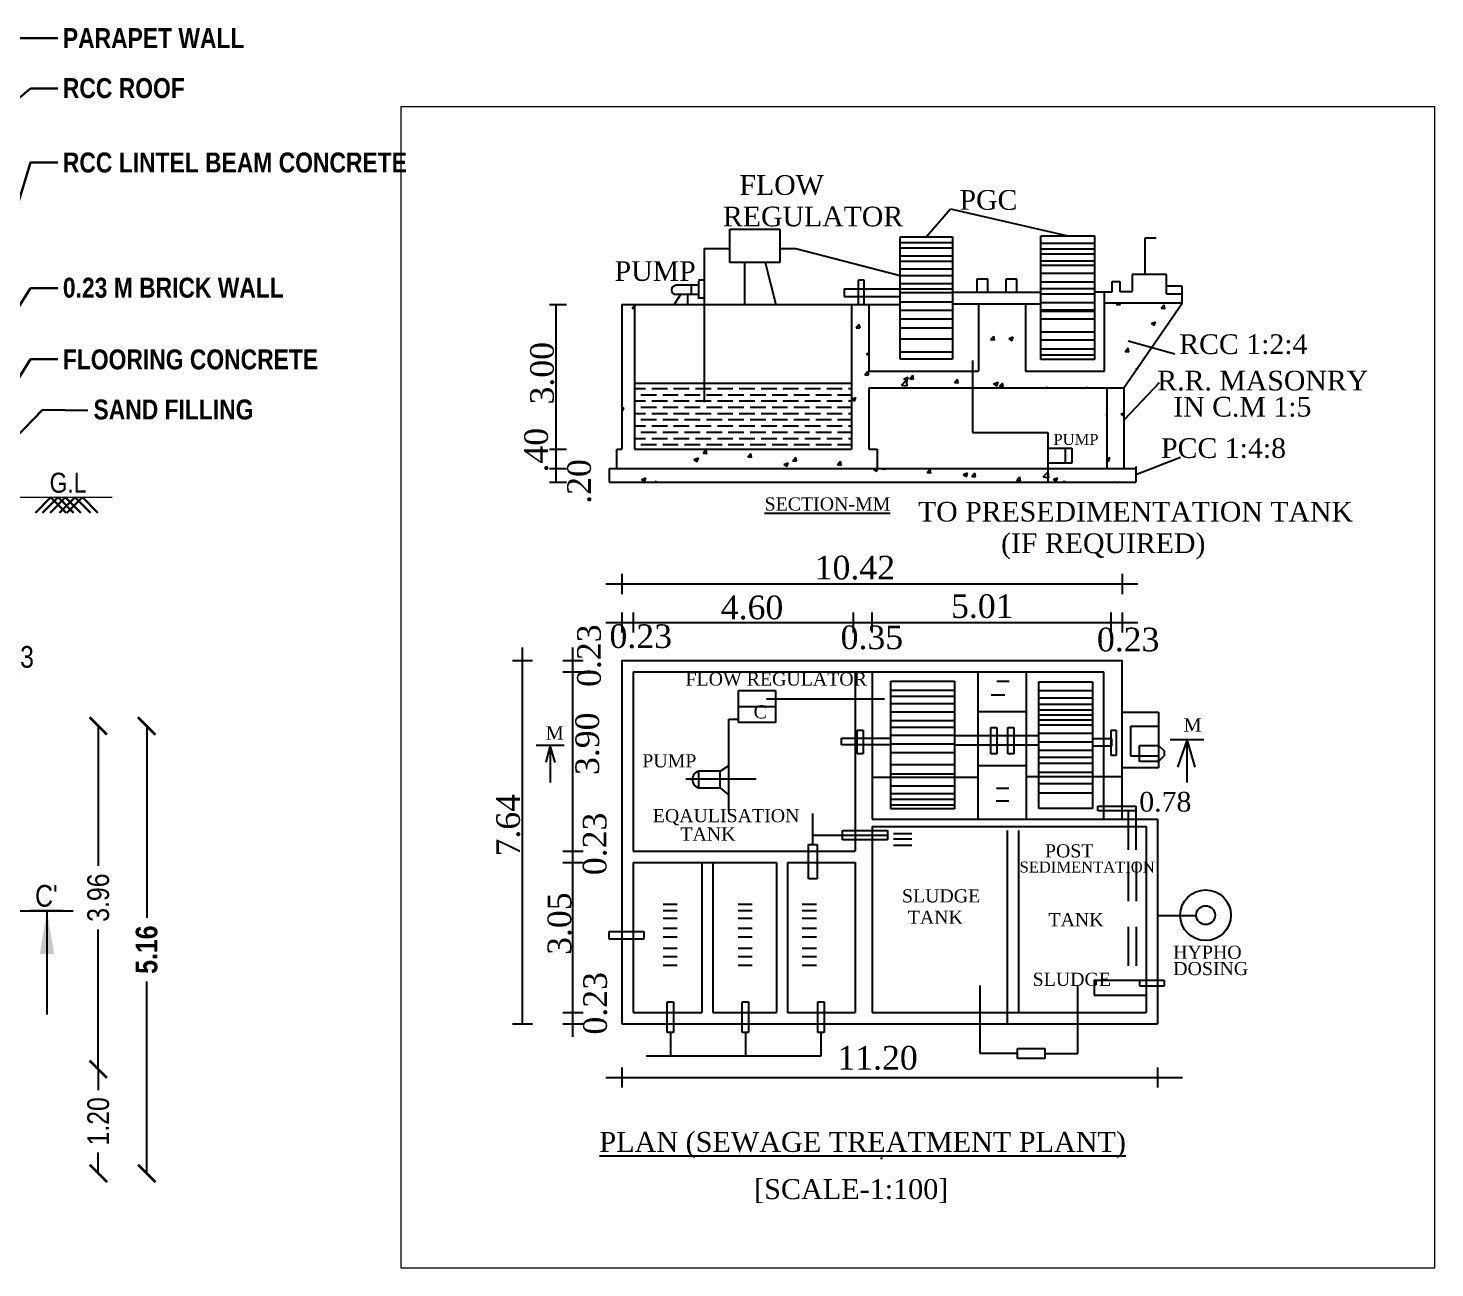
# Model space of a CAD drawing. Header units: metres. Extents: x -488 to 4759, y 38 to 2071.
# Drawn here: x 1212.29 to 1228.5, y 116.74 to 131.03 of the extents above; entities that cross this region are included whole.
import ezdxf
from ezdxf.lldxf.tags import DXFTag

# ---------------------------------------------------------------- set-up
doc = ezdxf.new("R2010")
doc.units = ezdxf.units.M
doc.header["$MEASUREMENT"] = 0
doc.layers.add('0 @ 1', color=7, linetype='Continuous')
doc.styles.add('1', font='times.ttf', dxfattribs={"height": 6})
doc.styles.add('2', font='swissc.ttf', dxfattribs={"height": 0.23})
doc.styles.add('CODE', font='swissc.ttf', dxfattribs={"height": 0.25})
doc.styles.add('sunahari', font='swisscb.ttf', dxfattribs={"height": 0.4})
tags = doc.linetypes.add('00$1$HIDDEN', pattern=[0.375, 0.25, -0.125]).pattern_tags.tags
tags[6:7] = [DXFTag(74, 4), DXFTag(75, 0), DXFTag(340, '0'), DXFTag(46, 1.0), DXFTag(50, 0.0), DXFTag(44, 0.0), DXFTag(45, 0.0)]
tags[4:5] = [DXFTag(74, 4), DXFTag(75, 0), DXFTag(340, '0'), DXFTag(46, 1.0), DXFTag(50, 0.0), DXFTag(44, 0.0), DXFTag(45, 0.0)]
doc.linetypes.add('ZIGZAG', pattern='A,0.0001,-0.2,[131,ltypeshp.shx,S=0.2,R=0,X=-0.2,Y=0],-0.4,[131,ltypeshp.shx,S=0.2,R=180,X=0.2,Y=0],-0.2', length=0.8001)
doc.dimstyles.new('OUTER', dxfattribs={"dimscale": 0, "dimtxt": 0.3, "dimasz": 0.18, "dimexe": 0.18, "dimexo": 0.0625, "dimgap": 0.09, "dimtad": 0, "dimzin": 0, "dimdsep": 46, "dimtxsty": 'CODE', "dimcen": 0.09, "dimse1": 1, "dimse2": 1, "dimclrd": 8, "dimclrt": 1, "dimadec": 0, "dimazin": 0, "dimtfac": 1, "dimtofl": 0, "dimtmove": 0, "dimatfit": 3, "dimfxl": 0, "dimtolj": 1, "dimtzin": 0, "dimarcsym": 0})

# ---------------------------------------------------------------- blocks, each defined once
blk = doc.blocks.new('_ArchTick')
at = {"const_width": 0.15}
blk.add_lwpolyline([(-0.5, -0.5), (0.5, 0.5)], dxfattribs=at)
blk = doc.blocks.new('*D153')
at = {"color": 0, "lineweight": -2}
blk.add_line((1211.855, 123.46), (1212.085, 123.46), dxfattribs=at)
at = {"layer": 'Defpoints', "color": 0, "lineweight": -2}
for p in [(1212.085, 123.46), (1211.855, 122.385), (1212.085, 122.376)]:
    blk.add_point(p, dxfattribs=at)
at = {"color": 0, "lineweight": -2, "xscale": 0.2, "yscale": 0.2, "zscale": 0.2, "rotation": 180}
blk.add_blockref('_ArchTick', (1211.855, 123.46), dxfattribs=at)
at = {"color": 0, "lineweight": -2, "xscale": 0.2, "yscale": 0.2, "zscale": 0.2}
blk.add_blockref('_ArchTick', (1212.085, 123.46), dxfattribs=at)
at = {"color": 0, "lineweight": -2, "insert": (1212.073, 123.782), "char_height": 0.25, "attachment_point": 5, "style": 'CODE'}
blk.add_mtext('\\A1;0.23', dxfattribs=at)
blk = doc.blocks.new('*D161')
at = {"color": 0, "lineweight": -2}
for p, q in [((1213.094, 122.987), (1213.094, 121.374)), ((1213.094, 119.027), (1213.094, 120.64))]:
    blk.add_line(p, q, dxfattribs=at)
at = {"layer": 'Defpoints', "color": 0, "lineweight": -2}
for p in [(1211.326, 122.987), (1211.326, 119.027), (1213.094, 119.027)]:
    blk.add_point(p, dxfattribs=at)
at = {"color": 0, "lineweight": -2, "xscale": 0.2, "yscale": 0.2, "zscale": 0.2}
for p, rotation in [((1213.094, 122.987), 90), ((1213.094, 119.027), 270)]:
    blk.add_blockref('_ArchTick', p, dxfattribs=dict(at, rotation=rotation))
at = {"color": 0, "lineweight": -2, "insert": (1213.094, 121.007), "char_height": 0.25, "attachment_point": 5, "rotation": 90, "style": 'CODE'}
blk.add_mtext('\\A1;3.96', dxfattribs=at)
blk = doc.blocks.new('*D162')
at = {"color": 0, "lineweight": -2}
for p, q in [((1213.094, 119.027), (1213.094, 118.787)), ((1213.094, 117.827), (1213.094, 118.067))]:
    blk.add_line(p, q, dxfattribs=at)
at = {"layer": 'Defpoints', "color": 0, "lineweight": -2}
for p in [(1211.326, 119.027), (1210.365, 117.827), (1213.094, 117.827)]:
    blk.add_point(p, dxfattribs=at)
at = {"color": 0, "lineweight": -2, "xscale": 0.2, "yscale": 0.2, "zscale": 0.2}
for p, rotation in [((1213.094, 119.027), 90), ((1213.094, 117.827), 270)]:
    blk.add_blockref('_ArchTick', p, dxfattribs=dict(at, rotation=rotation))
at = {"color": 0, "lineweight": -2, "insert": (1213.094, 118.427), "char_height": 0.25, "attachment_point": 5, "rotation": 90, "style": 'CODE'}
blk.add_mtext('\\A1;1.20', dxfattribs=at)
blk = doc.blocks.new('*D163')
at = {"color": 0, "lineweight": -2}
for p, q in [((1213.652, 122.987), (1213.652, 120.775)), ((1213.652, 117.827), (1213.652, 120.04))]:
    blk.add_line(p, q, dxfattribs=at)
at = {"layer": 'Defpoints', "color": 0, "lineweight": -2}
for p in [(1210.723, 122.987), (1210.723, 117.827), (1213.652, 117.827)]:
    blk.add_point(p, dxfattribs=at)
at = {"color": 0, "lineweight": -2, "xscale": 0.2, "yscale": 0.2, "zscale": 0.2}
for p, rotation in [((1213.652, 122.987), 90), ((1213.652, 117.827), 270)]:
    blk.add_blockref('_ArchTick', p, dxfattribs=dict(at, rotation=rotation))
at = {"color": 0, "lineweight": -2, "insert": (1213.652, 120.407), "char_height": 0.25, "attachment_point": 5, "rotation": 90, "style": 'CODE'}
blk.add_mtext('\\A1;{\\fSwis721 Cn BT|b1|i0|c0|p34;5.16}', dxfattribs=at)

msp = doc.modelspace()

# ---------------------------------------------------------------- linework, layer by layer
at = {"lineweight": 30}
for p, q in [((1212.0851, 130.91911), (1212.62682, 130.91911)), ((1211.61299, 129.76001), (1212.31394, 130.33675)), ((1212.31394, 130.33675), (1212.62682, 130.33675)), ((1211.99319, 127.53021), (1212.31394, 128.03613)), ((1212.31394, 128.03613), (1212.62682, 128.03613)), ((1211.56817, 126.0227), (1212.31394, 127.21876)), ((1212.31394, 127.21876), (1212.62682, 127.21876)), ((1211.61624, 125.77385), (1212.45147, 126.6337)), ((1212.45147, 126.6337), (1212.97304, 126.623)), ((1212.31589, 120.85607), (1212.68903, 120.85607))]:
    msp.add_line(p, q, dxfattribs=at)
for p, q in [((1222.63793, 128.62632), (1222.91565, 128.9497)), ((1222.91565, 128.9497), (1224.26816, 128.63769)), ((1220.37491, 128.71546), (1220.9496, 128.71546)), ((1220.37491, 128.33279), (1220.37491, 128.71546)), ((1220.9496, 128.71546), (1220.9496, 128.33279)), ((1222.33733, 128.62632), (1222.93852, 128.62632)), ((1222.33733, 127.21671), (1222.33733, 128.62632)), ((1222.93852, 128.62632), (1222.93852, 127.21671)), ((1223.95633, 128.63769), (1224.57998, 128.63769)), ((1223.95633, 127.21232), (1223.95633, 128.63769)), ((1224.57998, 127.21232), (1224.57998, 128.63769)), ((1220.08138, 126.71972), (1220.08138, 128.49488)), ((1220.08138, 128.49488), (1220.37491, 128.49488)), ((1220.9496, 128.49488), (1221.13396, 128.49488)), ((1221.13396, 128.49488), (1222.33733, 128.18211)), ((1222.33733, 128.5611), (1222.93852, 128.5611)), ((1222.33733, 128.50068), (1222.93852, 128.50068)), ((1223.95633, 128.55568), (1224.57998, 128.55568)), ((1223.95633, 128.49122), (1224.57998, 128.49122)), ((1223.95633, 128.43172), (1224.57998, 128.43172)), ((1220.9496, 128.33279), (1220.37491, 128.33279)), ((1220.54348, 128.33279), (1220.54348, 127.84869)), ((1220.78103, 128.33279), (1220.90363, 127.84869)), ((1222.33733, 128.40731), (1222.93852, 128.40731)), ((1222.33733, 128.34689), (1222.93852, 128.34689)), ((1223.95633, 128.35239), (1224.57998, 128.35239)), ((1223.95633, 128.3028), (1224.57998, 128.3028)), ((1220.08138, 128.12657), (1220.01217, 128.12657)), ((1220.01217, 128.11463), (1220.01217, 127.91139)), ((1221.85564, 127.84869), (1221.85564, 128.12967)), ((1221.92184, 128.12967), (1221.85564, 128.12967)), ((1221.92184, 127.84869), (1221.92184, 128.12967)), ((1222.33733, 128.25901), (1222.93852, 128.25901)), ((1222.33733, 128.18211), (1222.93852, 128.18211)), ((1223.34822, 128.13935), (1223.22239, 128.13935)), ((1223.22239, 128.13935), (1223.22239, 127.98733)), ((1223.34822, 127.98733), (1223.34822, 128.13935)), ((1223.68167, 128.13935), (1223.55584, 128.13935)), ((1223.55584, 128.13935), (1223.55584, 127.98733)), ((1223.68167, 127.98733), (1223.68167, 128.13935)), ((1223.95633, 128.2086), (1224.57998, 128.2086)), ((1223.95633, 128.10943), (1224.57998, 128.10943)), ((1224.77999, 127.99425), (1224.77999, 128.11331)), ((1224.77999, 128.11331), (1224.8674, 128.11331)), ((1224.8674, 128.11331), (1224.8674, 127.99822)), ((1225.40596, 128.1929), (1225.01231, 128.1929)), ((1225.01231, 128.1929), (1225.01231, 127.99822)), ((1225.40596, 127.97111), (1225.40596, 128.1929)), ((1219.80345, 127.96126), (1219.73185, 127.84869)), ((1220.01217, 128.06874), (1219.75591, 128.06874)), ((1220.01217, 127.96126), (1219.75591, 127.96126)), ((1219.88404, 127.96126), (1219.88404, 127.84869)), ((1219.92887, 128.06874), (1219.92887, 127.96126)), ((1221.69186, 128.02684), (1222.33733, 128.02684)), ((1221.69186, 128.02684), (1221.69186, 127.93962)), ((1221.69186, 127.93962), (1222.33733, 127.93962)), ((1222.33733, 128.0891), (1222.93852, 128.0891)), ((1222.33733, 128.02832), (1222.93852, 128.02832)), ((1222.33733, 127.98534), (1222.93852, 127.98534)), ((1223.95633, 127.98733), (1222.93852, 127.98733)), ((1223.95633, 128.0301), (1224.57998, 128.0301)), ((1223.95633, 127.9706), (1224.57998, 127.9706)), ((1224.57998, 127.99425), (1224.77999, 127.99425)), ((1224.69163, 127.0798), (1224.69163, 127.99425)), ((1224.8674, 127.99822), (1225.01231, 127.99822)), ((1225.58816, 128.05768), (1225.40596, 128.05768)), ((1225.40596, 127.97111), (1225.58816, 127.97111)), ((1225.58816, 127.86315), (1225.58816, 128.05768)), ((1218.29559, 127.84869), (1218.48927, 127.84869)), ((1218.36906, 127.84869), (1218.36906, 125.79676)), ((1219.12729, 127.84869), (1222.33733, 127.84869)), ((1219.12729, 127.84869), (1219.12729, 126.17863)), ((1219.24863, 127.80392), (1219.27282, 127.8018)), ((1219.24888, 127.80394), (1219.27282, 127.83247)), ((1219.27282, 127.84869), (1219.27282, 126.17863)), ((1220.01217, 127.92333), (1220.08138, 127.92333)), ((1221.7753, 127.84869), (1221.7753, 126.17863)), ((1221.97369, 127.84869), (1221.97369, 127.0798)), ((1222.33733, 127.88003), (1222.93852, 127.88003)), ((1222.33733, 127.78116), (1222.93852, 127.78116)), ((1222.93852, 127.85664), (1223.95633, 127.85664)), ((1223.24088, 127.85664), (1223.24088, 127.0798)), ((1223.7797, 127.85664), (1223.7797, 127.0798)), ((1223.95633, 127.87143), (1224.57998, 127.87143)), ((1223.95633, 127.78402), (1224.57998, 127.78402)), ((1225.58816, 127.86315), (1224.69163, 127.86315)), ((1224.82908, 127.8485), (1224.87212, 127.84473)), ((1224.82934, 127.84851), (1224.84162, 127.86315)), ((1224.87231, 127.84395), (1224.86876, 127.86315)), ((1224.91607, 126.88747), (1225.58816, 127.86315)), ((1225.34548, 127.80332), (1225.38851, 127.79955)), ((1225.34574, 127.80334), (1225.38045, 127.8447)), ((1225.3887, 127.79876), (1225.38038, 127.84389)), ((1221.83086, 127.57804), (1221.86557, 127.61941)), ((1221.87383, 127.57349), (1221.86551, 127.61862)), ((1222.33733, 127.68229), (1222.93852, 127.68229)), ((1223.95633, 127.77226), (1224.57998, 127.77226)), ((1223.95633, 127.68063), (1224.57998, 127.68063)), ((1225.22898, 127.62806), (1225.26479, 127.60391)), ((1225.22905, 127.62812), (1225.27946, 127.64747)), ((1225.26482, 127.60396), (1225.27942, 127.64747)), ((1221.83061, 127.57802), (1221.87364, 127.57426)), ((1222.33733, 127.57794), (1222.93852, 127.57794)), ((1222.33733, 127.45161), (1222.93852, 127.45161)), ((1223.38005, 127.44251), (1223.41476, 127.48387)), ((1223.42301, 127.43795), (1223.41469, 127.48308)), ((1223.58939, 127.45352), (1223.6252, 127.42936)), ((1223.58945, 127.45357), (1223.63987, 127.47292)), ((1223.62523, 127.42941), (1223.63983, 127.47292)), ((1223.95633, 127.53273), (1224.57998, 127.53273)), ((1222.33733, 127.30331), (1222.93852, 127.30331)), ((1223.37979, 127.44249), (1223.42283, 127.43872)), ((1223.95633, 127.43848), (1224.57998, 127.43848)), ((1223.95633, 127.3371), (1224.57998, 127.3371)), ((1224.92898, 127.30695), (1224.97201, 127.30319)), ((1224.92924, 127.30697), (1224.96395, 127.34833)), ((1224.9722, 127.3024), (1224.96387, 127.34753)), ((1224.9647, 127.42754), (1225.50402, 127.28006)), ((1221.9498, 127.27897), (1221.97369, 127.26286)), ((1221.94986, 127.27902), (1221.97369, 127.28817)), ((1222.93852, 127.21671), (1222.33733, 127.21671)), ((1223.16888, 127.20328), (1223.16888, 126.37033)), ((1223.95633, 127.26554), (1224.57998, 127.26554)), ((1224.57998, 127.21232), (1223.95633, 127.21232)), ((1221.9305, 127.03648), (1221.97353, 127.03272)), ((1221.93076, 127.0365), (1221.96546, 127.07786)), ((1221.97372, 127.03195), (1221.9654, 127.07708)), ((1221.97369, 127.0798), (1223.24088, 127.0798)), ((1222.3526, 126.9178), (1222.40867, 126.97625)), ((1222.37955, 126.9891), (1222.41536, 126.96495)), ((1222.37961, 126.98915), (1222.43002, 127.0085)), ((1222.41666, 126.90779), (1222.4087, 126.97616)), ((1222.41539, 126.965), (1222.42999, 127.0085)), ((1222.4469, 126.9913), (1222.48993, 126.98754)), ((1222.44715, 126.99132), (1222.48186, 127.03268)), ((1222.49011, 126.98677), (1222.48179, 127.0319)), ((1222.96355, 126.94614), (1222.99826, 126.9875)), ((1223.00651, 126.94158), (1222.99818, 126.98671)), ((1223.7797, 127.0798), (1224.69163, 127.0798)), ((1225.05381, 127.10599), (1225.06254, 127.1001)), ((1225.05387, 127.10604), (1225.07122, 127.1127)), ((1219.27282, 126.93921), (1221.7753, 126.93921)), ((1219.40178, 126.87552), (1219.27282, 126.87552)), ((1219.27579, 126.80352), (1219.27282, 126.80352)), ((1219.52777, 126.80352), (1219.34778, 126.80352)), ((1219.65376, 126.87552), (1219.47377, 126.87552)), ((1219.77975, 126.80352), (1219.59977, 126.80352)), ((1219.90575, 126.87552), (1219.72576, 126.87552)), ((1220.03174, 126.80352), (1219.85175, 126.80352)), ((1220.15773, 126.87552), (1219.97774, 126.87552)), ((1220.28372, 126.80352), (1220.10373, 126.80352)), ((1220.40971, 126.87552), (1220.22973, 126.87552)), ((1220.53571, 126.80352), (1220.35572, 126.80352)), ((1220.6617, 126.87552), (1220.48171, 126.87552)), ((1220.78769, 126.80352), (1220.6077, 126.80352)), ((1220.91368, 126.87552), (1220.73369, 126.87552)), ((1221.03968, 126.80352), (1220.85969, 126.80352)), ((1221.16567, 126.87552), (1220.98568, 126.87552)), ((1221.29166, 126.80352), (1221.11167, 126.80352)), ((1221.41765, 126.87552), (1221.23766, 126.87552)), ((1221.54364, 126.80352), (1221.36366, 126.80352)), ((1221.66964, 126.87552), (1221.48965, 126.87552)), ((1221.7753, 126.80352), (1221.61564, 126.80352)), ((1221.7753, 126.87552), (1221.74163, 126.87552)), ((1221.97369, 126.88747), (1224.91607, 126.88747)), ((1221.97369, 126.88747), (1221.97369, 126.17863)), ((1222.35269, 126.9175), (1222.41672, 126.90757)), ((1222.96329, 126.94612), (1223.00632, 126.94236)), ((1223.41422, 126.93144), (1223.45003, 126.90729)), ((1223.41428, 126.93149), (1223.46469, 126.95084)), ((1223.45006, 126.90734), (1223.46465, 126.95084)), ((1223.47969, 126.90094), (1223.52272, 126.89718)), ((1223.47995, 126.90096), (1223.51465, 126.94233)), ((1223.5229, 126.8964), (1223.51458, 126.94153)), ((1224.02293, 126.88747), (1224.03105, 126.89715)), ((1224.03261, 126.88747), (1224.03097, 126.89635)), ((1224.48446, 126.88747), (1224.49936, 126.89318)), ((1224.4974, 126.88747), (1224.49932, 126.89318)), ((1224.71816, 126.88747), (1224.71816, 125.95565)), ((1224.91607, 126.88747), (1224.91607, 125.95565)), ((1219.12729, 126.65037), (1219.15084, 126.65941)), ((1219.13621, 126.6159), (1219.1508, 126.65941)), ((1219.40178, 126.73153), (1219.27282, 126.73153)), ((1219.27579, 126.65953), (1219.27282, 126.65953)), ((1219.52777, 126.65953), (1219.34778, 126.65953)), ((1219.65376, 126.73153), (1219.47377, 126.73153)), ((1219.77975, 126.65953), (1219.59977, 126.65953)), ((1219.90575, 126.73153), (1219.72576, 126.73153)), ((1220.03174, 126.65953), (1219.85175, 126.65953)), ((1220.15773, 126.73153), (1219.97774, 126.73153)), ((1220.28372, 126.65953), (1220.10373, 126.65953)), ((1220.40971, 126.73153), (1220.22973, 126.73153)), ((1220.53571, 126.65953), (1220.35572, 126.65953)), ((1220.6617, 126.73153), (1220.48171, 126.73153)), ((1220.78769, 126.65953), (1220.6077, 126.65953)), ((1220.91368, 126.73153), (1220.73369, 126.73153)), ((1221.03968, 126.65953), (1220.85969, 126.65953)), ((1221.16567, 126.73153), (1220.98568, 126.73153)), ((1221.29166, 126.65953), (1221.11167, 126.65953)), ((1221.41765, 126.73153), (1221.23766, 126.73153)), ((1221.54364, 126.65953), (1221.36366, 126.65953)), ((1221.66964, 126.73153), (1221.48965, 126.73153)), ((1221.7753, 126.65953), (1221.61564, 126.65953)), ((1221.7753, 126.73153), (1221.74163, 126.73153)), ((1221.7753, 126.75718), (1221.8251, 126.7763)), ((1221.7753, 126.75644), (1221.81044, 126.73274)), ((1221.81047, 126.73279), (1221.82506, 126.7763)), ((1219.12729, 126.62184), (1219.13618, 126.61585)), ((1219.40178, 126.58753), (1219.27282, 126.58753)), ((1219.27579, 126.51554), (1219.27282, 126.51554)), ((1219.52777, 126.51554), (1219.34778, 126.51554)), ((1219.65376, 126.58753), (1219.47377, 126.58753)), ((1219.77975, 126.51554), (1219.59977, 126.51554)), ((1219.90575, 126.58753), (1219.72576, 126.58753)), ((1220.03174, 126.51554), (1219.85175, 126.51554)), ((1220.15773, 126.58753), (1219.97774, 126.58753)), ((1220.28372, 126.51554), (1220.10373, 126.51554)), ((1220.40971, 126.58753), (1220.22973, 126.58753)), ((1220.53571, 126.51554), (1220.35572, 126.51554)), ((1220.6617, 126.58753), (1220.48171, 126.58753)), ((1220.78769, 126.51554), (1220.6077, 126.51554)), ((1220.91368, 126.58753), (1220.73369, 126.58753)), ((1221.03968, 126.51554), (1220.85969, 126.51554)), ((1221.16567, 126.58753), (1220.98568, 126.58753)), ((1221.29166, 126.51554), (1221.11167, 126.51554)), ((1221.41765, 126.58753), (1221.23766, 126.58753)), ((1221.54364, 126.51554), (1221.36366, 126.51554)), ((1221.66964, 126.58753), (1221.48965, 126.58753)), ((1221.7753, 126.51554), (1221.61564, 126.51554)), ((1221.7753, 126.58753), (1221.74163, 126.58753)), ((1224.72175, 126.55028), (1224.71816, 126.58116)), ((1224.71816, 126.55063), (1224.72182, 126.55006)), ((1224.87863, 126.58391), (1224.91444, 126.55976)), ((1224.8787, 126.58396), (1224.91607, 126.59831)), ((1224.91447, 126.55981), (1224.91607, 126.56458)), ((1219.40178, 126.44354), (1219.27282, 126.44354)), ((1219.27579, 126.37155), (1219.27282, 126.37155)), ((1219.52777, 126.37155), (1219.34778, 126.37155)), ((1219.65376, 126.44354), (1219.47377, 126.44354)), ((1219.77975, 126.37155), (1219.59977, 126.37155)), ((1219.90575, 126.44354), (1219.72576, 126.44354)), ((1220.03174, 126.37155), (1219.85175, 126.37155)), ((1220.15773, 126.44354), (1219.97774, 126.44354)), ((1220.28372, 126.37155), (1220.10373, 126.37155)), ((1220.40971, 126.44354), (1220.22973, 126.44354)), ((1220.53571, 126.37155), (1220.35572, 126.37155)), ((1220.6617, 126.44354), (1220.48171, 126.44354)), ((1220.78769, 126.37155), (1220.6077, 126.37155)), ((1220.91368, 126.44354), (1220.73369, 126.44354)), ((1221.03968, 126.37155), (1220.85969, 126.37155)), ((1221.16567, 126.44354), (1220.98568, 126.44354)), ((1221.29166, 126.37155), (1221.11167, 126.37155)), ((1221.41765, 126.44354), (1221.23766, 126.44354)), ((1221.54364, 126.37155), (1221.36366, 126.37155)), ((1221.66964, 126.44354), (1221.48965, 126.44354)), ((1221.7753, 126.37155), (1221.61564, 126.37155)), ((1221.7753, 126.44354), (1221.74163, 126.44354)), ((1223.16888, 126.37033), (1224.04, 126.37033)), ((1224.04, 126.37033), (1224.04, 125.79676)), ((1218.29559, 126.17863), (1218.48927, 126.17863)), ((1219.06987, 125.95565), (1219.06987, 126.17863)), ((1219.06987, 126.17863), (1219.12729, 126.17863)), ((1219.40178, 126.29955), (1219.27282, 126.29955)), ((1219.27579, 126.22756), (1219.27282, 126.22756)), ((1219.27282, 126.17863), (1221.7753, 126.17863)), ((1219.52777, 126.22756), (1219.34778, 126.22756)), ((1219.65376, 126.29955), (1219.47377, 126.29955)), ((1219.55575, 126.17863), (1219.59135, 126.17552)), ((1219.59153, 126.17477), (1219.59082, 126.17863)), ((1219.77975, 126.22756), (1219.59977, 126.22756)), ((1219.90575, 126.29955), (1219.72576, 126.29955)), ((1220.03174, 126.22756), (1219.85175, 126.22756)), ((1220.15773, 126.29955), (1219.97774, 126.29955)), ((1220.06496, 126.13412), (1220.09967, 126.17549)), ((1220.10792, 126.12959), (1220.0996, 126.17472)), ((1220.28372, 126.22756), (1220.10373, 126.22756)), ((1220.40971, 126.29955), (1220.22973, 126.29955)), ((1220.53571, 126.22756), (1220.35572, 126.22756)), ((1220.6617, 126.29955), (1220.48171, 126.29955)), ((1220.78769, 126.22756), (1220.6077, 126.22756)), ((1220.91368, 126.29955), (1220.73369, 126.29955)), ((1221.03968, 126.22756), (1220.85969, 126.22756)), ((1221.16567, 126.29955), (1220.98568, 126.29955)), ((1221.29166, 126.22756), (1221.11167, 126.22756)), ((1221.41765, 126.29955), (1221.23766, 126.29955)), ((1221.54364, 126.22756), (1221.36366, 126.22756)), ((1221.66964, 126.29955), (1221.48965, 126.29955)), ((1221.7753, 126.22756), (1221.61564, 126.22756)), ((1221.7753, 126.29955), (1221.74163, 126.29955)), ((1221.97369, 126.17863), (1222.07027, 126.17863)), ((1222.07027, 126.17863), (1222.07027, 125.95565)), ((1224.04, 126.19053), (1224.31532, 126.19053)), ((1224.23893, 126.19053), (1224.23893, 126.01684)), ((1224.31532, 126.19053), (1224.31532, 126.01684)), ((1219.95986, 126.06027), (1219.99567, 126.03612)), ((1219.95992, 126.06032), (1220.01033, 126.07967)), ((1219.9957, 126.03617), (1220.0103, 126.07967)), ((1220.06471, 126.13411), (1220.10774, 126.13034)), ((1220.58111, 126.08893), (1220.62414, 126.08516)), ((1220.58136, 126.08895), (1220.61607, 126.13031)), ((1220.62432, 126.08441), (1220.61599, 126.12953)), ((1220.99453, 126.00261), (1221.03034, 125.97846)), ((1220.99459, 126.00266), (1221.045, 126.02201)), ((1221.03037, 125.97851), (1221.04496, 126.02201)), ((1221.0975, 126.04375), (1221.14053, 126.03998)), ((1221.09776, 126.04377), (1221.13246, 126.08513)), ((1221.14071, 126.03922), (1221.13239, 126.08435)), ((1221.6139, 125.99857), (1221.65693, 125.99481)), ((1221.61415, 125.99859), (1221.64886, 126.03995)), ((1221.65711, 125.99404), (1221.64878, 126.03917)), ((1224.31532, 126.01684), (1224.04, 126.01684)), ((1224.71816, 126.06751), (1224.75393, 126.08124)), ((1224.71816, 126.05192), (1224.73927, 126.03768)), ((1224.73929, 126.03774), (1224.75389, 126.08124)), ((1218.29559, 125.95565), (1218.48927, 125.95565)), ((1218.98281, 125.95565), (1225.05232, 125.95565)), ((1218.98281, 125.95565), (1218.98281, 125.79676)), ((1219.355, 125.82811), (1219.40541, 125.84747)), ((1219.39078, 125.80396), (1219.40537, 125.84746)), ((1222.0292, 125.94495), (1222.06501, 125.9208)), ((1222.02926, 125.945), (1222.05699, 125.95565)), ((1222.05699, 125.95565), (1222.07027, 125.96074)), ((1222.06504, 125.92085), (1222.07671, 125.95565)), ((1222.13029, 125.95339), (1222.17332, 125.94963)), ((1222.13055, 125.95341), (1222.13243, 125.95565)), ((1222.1735, 125.94886), (1222.17225, 125.95565)), ((1222.64669, 125.90821), (1222.68972, 125.90445)), ((1222.64695, 125.90823), (1222.68165, 125.94959)), ((1222.6899, 125.90368), (1222.68157, 125.94881)), ((1223.06386, 125.88729), (1223.09968, 125.86314)), ((1223.06393, 125.88734), (1223.11434, 125.90669)), ((1223.0997, 125.86319), (1223.1143, 125.90669)), ((1223.16308, 125.86303), (1223.20611, 125.85927)), ((1223.16334, 125.86305), (1223.19805, 125.90442)), ((1223.20629, 125.85849), (1223.19797, 125.90362)), ((1223.67974, 125.81787), (1223.71445, 125.85924)), ((1223.72268, 125.81331), (1223.71436, 125.85844)), ((1223.98478, 125.85898), (1224.04085, 125.91742)), ((1223.98487, 125.85867), (1224.0489, 125.84874)), ((1224.04884, 125.84896), (1224.04088, 125.91734)), ((1224.09853, 125.82963), (1224.13434, 125.80548)), ((1224.0986, 125.82968), (1224.14901, 125.84903)), ((1224.13437, 125.80553), (1224.14897, 125.84903)), ((1225.05232, 125.97903), (1225.05232, 125.79676)), ((1218.29559, 125.79676), (1218.48927, 125.79676)), ((1218.98281, 125.79676), (1225.05232, 125.79676)), ((1219.35494, 125.82806), (1219.39075, 125.80391)), ((1219.51155, 125.79676), (1219.52611, 125.81194)), ((1219.5279, 125.79676), (1219.52614, 125.81185)), ((1223.67948, 125.81786), (1223.72251, 125.81409)), ((1224.21633, 125.79676), (1224.23084, 125.81406)), ((1224.2338, 125.79676), (1224.23075, 125.81326)), ((1224.80778, 125.79676), (1224.80922, 125.79826)), ((1224.80941, 125.79676), (1224.80925, 125.79817)), ((1219.12729, 124.73955), (1219.12729, 124.50855)), ((1224.89424, 124.73955), (1224.89424, 124.50855)), ((1219.12729, 124.29464), (1219.12729, 124.06364)), ((1219.25768, 124.29464), (1219.25768, 124.06364)), ((1221.79535, 124.29464), (1221.79535, 124.06364)), ((1222.01077, 124.29464), (1222.01077, 124.06364)), ((1224.76386, 124.29464), (1224.76386, 124.06364)), ((1224.89424, 124.29464), (1224.89424, 124.06364)), ((1217.9827, 119.55073), (1217.9827, 123.89159)), ((1217.8672, 123.74302), (1218.0982, 123.74302)), ((1218.45001, 123.74302), (1218.68101, 123.74302)), ((1219.12729, 123.74302), (1219.12729, 119.55073)), ((1219.12729, 123.74302), (1224.89424, 123.74302)), ((1224.89424, 121.91117), (1224.89424, 123.74302)), ((1218.45001, 123.61263), (1218.68101, 123.61263)), ((1219.25768, 123.61263), (1224.68487, 123.61263)), ((1219.25768, 123.61263), (1219.25768, 121.54184)), ((1221.81644, 123.61263), (1221.81644, 121.54184)), ((1222.01572, 123.61263), (1222.01572, 121.91117)), ((1223.2348, 121.91117), (1223.2348, 123.61263)), ((1223.79324, 121.91117), (1223.79324, 123.61263)), ((1224.68487, 121.91117), (1224.68487, 123.61263)), ((1222.22896, 122.03245), (1222.22896, 123.50532)), ((1222.22896, 123.50532), (1222.9636, 123.50532)), ((1222.22896, 123.40137), (1222.9636, 123.40137)), ((1222.9636, 123.50532), (1222.9636, 122.03245)), ((1223.44959, 123.50159), (1223.59278, 123.50159)), ((1223.93643, 123.49443), (1224.55215, 123.49443)), ((1223.93643, 122.03567), (1223.93643, 123.49443)), ((1224.55215, 123.49443), (1224.55215, 122.03567)), ((1220.474, 123.39449), (1220.89819, 123.39449)), ((1220.474, 123.02765), (1220.474, 123.39449)), ((1220.79432, 123.30127), (1222.15635, 123.30127)), ((1220.89819, 123.39449), (1220.89819, 123.02765)), ((1222.22896, 123.32994), (1222.9636, 123.32994)), ((1222.22896, 123.24423), (1222.9636, 123.24423)), ((1223.38515, 123.34427), (1223.54266, 123.34427)), ((1223.93643, 123.39401), (1224.55215, 123.39401)), ((1223.93643, 123.31282), (1224.55215, 123.31282)), ((1223.93643, 123.23695), (1224.55215, 123.23695)), ((1220.474, 123.21107), (1220.89819, 123.21107)), ((1222.22896, 123.15137), (1222.9636, 123.15137)), ((1223.79324, 123.1512), (1223.2348, 123.1512)), ((1223.93643, 123.17413), (1224.55215, 123.17413)), ((1223.93643, 123.11654), (1224.55215, 123.11654)), ((1224.89424, 123.1449), (1225.31572, 123.1449)), ((1225.31572, 123.1449), (1225.31572, 122.50259)), ((1220.3631, 123.06514), (1220.474, 123.06514)), ((1220.3631, 121.99942), (1220.3631, 123.06514)), ((1220.89819, 123.02765), (1220.474, 123.02765)), ((1221.84019, 122.938), (1221.90857, 122.938)), ((1221.84019, 122.6669), (1221.84019, 122.938)), ((1221.90857, 122.938), (1221.90857, 122.6669)), ((1222.22896, 123.05137), (1222.9636, 123.05137)), ((1222.22896, 122.9728), (1222.9636, 122.9728)), ((1223.38087, 122.96965), (1223.44938, 122.96965)), ((1223.38087, 122.66714), (1223.38087, 122.96965)), ((1223.44938, 122.96965), (1223.44938, 122.66714)), ((1223.57919, 122.96965), (1223.64769, 122.96965)), ((1223.57919, 122.66714), (1223.57919, 122.96965)), ((1223.64769, 122.96965), (1223.64769, 122.66714)), ((1223.93643, 123.05842), (1224.55215, 123.05842)), ((1223.93643, 122.99822), (1224.55215, 122.99822)), ((1224.7703, 122.93765), (1224.82615, 122.93765)), ((1224.7703, 122.64756), (1224.7703, 122.93765)), ((1224.82615, 122.93765), (1224.82615, 122.64756)), ((1224.99727, 122.98554), (1225.31572, 122.98554)), ((1224.99727, 122.63876), (1224.99727, 122.98554)), ((1218.46213, 122.76059), (1218.14244, 122.76059)), ((1218.30228, 122.76059), (1218.30228, 122.33669)), ((1221.66069, 122.84642), (1222.22896, 122.84642)), ((1221.66069, 122.76888), (1221.66069, 122.84642)), ((1222.22896, 122.76888), (1221.66069, 122.76888)), ((1222.22896, 122.87995), (1222.9636, 122.87995)), ((1222.22896, 122.77995), (1222.9636, 122.77995)), ((1223.93643, 122.87413), (1222.9636, 122.87413)), ((1222.9636, 122.76888), (1223.93643, 122.76888)), ((1223.93643, 122.9019), (1224.55215, 122.9019)), ((1223.93643, 122.80557), (1224.55215, 122.80557)), ((1224.55215, 122.84335), (1224.77214, 122.84335)), ((1224.77214, 122.7534), (1224.55215, 122.7534)), ((1224.77214, 122.84335), (1224.77214, 122.7534)), ((1225.09579, 122.7606), (1225.31572, 122.7606)), ((1225.09579, 122.57677), (1225.09579, 122.7606)), ((1225.31572, 122.7606), (1225.37808, 122.70136)), ((1225.44962, 122.83025), (1225.83855, 122.83025)), ((1225.64037, 122.83025), (1225.64037, 122.33669)), ((1221.90857, 122.6669), (1221.84019, 122.6669)), ((1222.22896, 122.68058), (1222.9636, 122.68058)), ((1223.44938, 122.66714), (1223.38087, 122.66714)), ((1223.64769, 122.66714), (1223.57919, 122.66714)), ((1223.93643, 122.70925), (1224.55215, 122.70925)), ((1223.93643, 122.6253), (1224.55215, 122.6253)), ((1224.82615, 122.64756), (1224.7703, 122.64756)), ((1225.31572, 122.63876), (1224.99727, 122.63876)), ((1225.31572, 122.57677), (1225.37808, 122.64207)), ((1225.37808, 122.70136), (1225.37808, 122.64207)), ((1220.26058, 122.46553), (1220.01164, 122.46553)), ((1220.01164, 122.46553), (1220.01164, 122.27319)), ((1220.26058, 122.46553), (1220.3631, 122.53228)), ((1220.26058, 122.27319), (1220.26058, 122.46553)), ((1222.22896, 122.54213), (1222.9636, 122.54213)), ((1222.22896, 122.43625), (1222.9636, 122.43625)), ((1223.2348, 122.53118), (1223.79324, 122.53118)), ((1223.93643, 122.55687), (1224.55215, 122.55687)), ((1223.93643, 122.45378), (1224.55215, 122.45378)), ((1225.31572, 122.50259), (1224.89424, 122.50259)), ((1225.31572, 122.57677), (1225.09579, 122.57677)), ((1219.86603, 122.3764), (1220.67863, 122.3764)), ((1220.01164, 122.27319), (1220.26058, 122.27319)), ((1220.26058, 122.27319), (1220.3631, 122.18812)), ((1222.01572, 122.39687), (1223.2348, 122.39687)), ((1222.22896, 122.2978), (1222.9636, 122.2978)), ((1223.44827, 122.26884), (1223.58936, 122.26884)), ((1223.79324, 122.40227), (1224.89424, 122.40227)), ((1223.93643, 122.32185), (1224.55215, 122.32185)), ((1222.22896, 122.20821), (1222.9636, 122.20821)), ((1222.22896, 122.14306), (1222.9636, 122.14306)), ((1223.44304, 122.1227), (1223.58936, 122.1227)), ((1223.93643, 122.2163), (1224.55215, 122.2163)), ((1221.32868, 121.61869), (1221.32868, 121.97606)), ((1222.22896, 122.0779), (1222.9636, 122.0779)), ((1222.9636, 122.03245), (1222.22896, 122.03245)), ((1224.55215, 122.03567), (1223.93643, 122.03567)), ((1224.6151, 122.06113), (1225.05619, 122.06113)), ((1224.6151, 122.00986), (1224.6151, 122.06113)), ((1225.05619, 122.00986), (1224.6151, 122.00986)), ((1224.96368, 122.00986), (1224.96368, 121.55992)), ((1225.05619, 121.55992), (1225.05619, 122.06113)), ((1221.67215, 121.78136), (1222.19049, 121.78136)), ((1221.67215, 121.67532), (1221.67215, 121.78136)), ((1222.01572, 121.91117), (1225.30244, 121.91117)), ((1222.01572, 121.8277), (1222.01572, 119.68111)), ((1222.01572, 121.8277), (1225.17206, 121.8277)), ((1222.19049, 121.78136), (1222.19049, 121.67532)), ((1223.56903, 121.78079), (1223.56903, 119.55073)), ((1223.69941, 121.78079), (1223.69941, 119.68111)), ((1225.17206, 121.8277), (1225.17206, 119.68111)), ((1225.30244, 121.91117), (1225.30244, 119.55073)), ((1221.27872, 121.61869), (1221.37864, 121.61869)), ((1221.27872, 121.22573), (1221.27872, 121.61869)), ((1221.32868, 121.72834), (1222.19049, 121.72834)), ((1221.37864, 121.61869), (1221.37864, 121.22573)), ((1222.19049, 121.67532), (1221.67215, 121.67532)), ((1222.25963, 121.74804), (1222.47229, 121.74804)), ((1222.25963, 121.68684), (1222.47229, 121.68684)), ((1218.45001, 121.54184), (1218.68101, 121.54184)), ((1219.25768, 121.54184), (1221.81644, 121.54184)), ((1222.25963, 121.61124), (1222.47229, 121.61124)), ((1218.45001, 121.41145), (1218.68101, 121.41145)), ((1219.25768, 121.41145), (1219.25768, 119.68111)), ((1219.25768, 121.41145), (1220.90957, 121.41145)), ((1220.04892, 121.41145), (1220.04892, 119.68111)), ((1220.1793, 121.41145), (1220.1793, 119.68111)), ((1220.90957, 121.41145), (1220.90957, 119.68111)), ((1221.03996, 121.41145), (1221.03996, 119.68111)), ((1221.03996, 121.41145), (1221.81644, 121.41145)), ((1221.81644, 121.41145), (1221.81644, 119.68111)), ((1224.96368, 121.41651), (1224.96368, 120.96658)), ((1225.05619, 121.41651), (1225.05619, 120.96658)), ((1221.37864, 121.22573), (1221.27872, 121.22573)), ((1219.60341, 120.93207), (1219.76626, 120.93207)), ((1219.60341, 120.86051), (1219.76626, 120.86051)), ((1220.46821, 120.93207), (1220.63106, 120.93207)), ((1220.46821, 120.86051), (1220.63106, 120.86051)), ((1221.20832, 120.93207), (1221.37116, 120.93207)), ((1221.20832, 120.86051), (1221.37116, 120.86051)), ((1225.30244, 120.80282), (1225.74975, 120.80282)), ((1219.60341, 120.76851), (1219.76626, 120.76851)), ((1219.60341, 120.65607), (1219.76626, 120.65607)), ((1220.46821, 120.76851), (1220.63106, 120.76851)), ((1220.46821, 120.65607), (1220.63106, 120.65607)), ((1221.20832, 120.76851), (1221.37116, 120.76851)), ((1221.20832, 120.65607), (1221.37116, 120.65607)), ((1224.96368, 120.67142), (1224.96368, 120.22148)), ((1225.05619, 120.67142), (1225.05619, 120.22148)), ((1218.98297, 120.61559), (1219.38267, 120.61559)), ((1218.98297, 120.52858), (1218.98297, 120.61559)), ((1219.38267, 120.52858), (1218.98297, 120.52858)), ((1219.38267, 120.61559), (1219.38267, 120.52858)), ((1219.60341, 120.55385), (1219.76626, 120.55385)), ((1220.46821, 120.55385), (1220.63106, 120.55385)), ((1221.20832, 120.55385), (1221.37116, 120.55385)), ((1219.60341, 120.42608), (1219.76626, 120.42608)), ((1219.60341, 120.32897), (1219.76626, 120.32897)), ((1220.46821, 120.42608), (1220.63106, 120.42608)), ((1220.46821, 120.32897), (1220.63106, 120.32897)), ((1221.20832, 120.42608), (1221.37116, 120.42608)), ((1221.20832, 120.32897), (1221.37116, 120.32897)), ((1219.60341, 120.22675), (1219.76626, 120.22675)), ((1220.46821, 120.22675), (1220.63106, 120.22675)), ((1221.20832, 120.22675), (1221.37116, 120.22675)), ((1223.25701, 119.20983), (1223.25701, 119.99258)), ((1224.38495, 119.20983), (1224.38495, 119.99258)), ((1224.572, 120.05587), (1225.38111, 120.05587)), ((1224.572, 120.05587), (1224.572, 119.88264)), ((1225.10118, 119.98517), (1225.10118, 120.05587)), ((1225.38111, 120.05587), (1225.38111, 119.98517)), ((1224.572, 119.88264), (1225.17206, 119.88264)), ((1225.38111, 119.98517), (1225.10118, 119.98517)), ((1218.45001, 119.68111), (1218.68101, 119.68111)), ((1219.25768, 119.68111), (1220.04892, 119.68111)), ((1219.65246, 119.80588), (1219.72545, 119.80588)), ((1219.65246, 119.45351), (1219.65246, 119.80588)), ((1219.72545, 119.80588), (1219.72545, 119.45351)), ((1220.1793, 119.68111), (1220.90957, 119.68111)), ((1220.51621, 119.80588), (1220.5892, 119.80588)), ((1220.51621, 119.45351), (1220.51621, 119.80588)), ((1220.5892, 119.80588), (1220.5892, 119.45351)), ((1221.03996, 119.68111), (1221.81644, 119.68111)), ((1221.38604, 119.80588), (1221.45903, 119.80588)), ((1221.38604, 119.45351), (1221.38604, 119.80588)), ((1221.45903, 119.80588), (1221.45903, 119.45351)), ((1222.01572, 119.68111), (1225.17206, 119.68111)), ((1217.8672, 119.55073), (1218.0982, 119.55073)), ((1218.45001, 119.55073), (1218.68101, 119.55073)), ((1219.12729, 119.55073), (1225.30244, 119.55073)), ((1219.72545, 119.45351), (1219.65246, 119.45351)), ((1219.68896, 119.45351), (1219.68896, 119.17969)), ((1220.5892, 119.45351), (1220.51621, 119.45351)), ((1220.55271, 119.45351), (1220.55271, 119.17969)), ((1221.45903, 119.45351), (1221.38604, 119.45351)), ((1221.42254, 119.45351), (1221.42254, 119.17969)), ((1223.68914, 119.20983), (1223.25701, 119.20983)), ((1223.68914, 119.26835), (1224.00409, 119.26835)), ((1223.68914, 119.15131), (1223.68914, 119.26835)), ((1224.00409, 119.26835), (1224.00409, 119.15131)), ((1224.00409, 119.20983), (1224.38495, 119.20983)), ((1219.12729, 119.04979), (1219.12729, 118.81879)), ((1221.42254, 119.17969), (1219.41051, 119.17969)), ((1224.00409, 119.15131), (1223.68914, 119.15131)), ((1225.30244, 119.04979), (1225.30244, 118.81879)), ((1222.11134, 118.00087), (1222.13501, 118.00087))]:
    msp.add_line(p, q)
at = {"ltscale": 5}
for p, q in [((1225.15717, 128.61666), (1225.28764, 128.61666)), ((1225.15717, 128.61271), (1225.15717, 128.19795)), ((1218.30228, 122.76059), (1218.25302, 122.5677)), ((1218.35944, 122.56638), (1218.30228, 122.76059)), ((1225.64409, 122.83025), (1225.53319, 122.5131)), ((1225.73791, 122.5131), (1225.64409, 122.83025))]:
    msp.add_line(p, q, dxfattribs=at)
at = {"lineweight": 9}
msp.add_line((1195.47898, 125.62474), (1213.2535, 125.62474), dxfattribs=at)
at = {"lineweight": 30, "ltscale": 0.8}
for p, q in [((1212.54716, 125.62474, 0.16795), (1212.36809, 125.4449, 0.16795)), ((1212.63048, 125.62474, 0.16795), (1212.4514, 125.4449, 0.16795)), ((1212.71726, 125.62474, 0.16795), (1212.53819, 125.4449, 0.16795)), ((1212.54369, 125.62474, 0.16795), (1212.72277, 125.4449, 0.16795)), ((1212.63048, 125.62474, 0.16795), (1212.80955, 125.4449, 0.16795)), ((1212.8274, 125.62474, 0.16795), (1212.64832, 125.4449, 0.16795)), ((1212.71379, 125.62474, 0.16795), (1212.89287, 125.4449, 0.16795)), ((1212.91071, 125.62474, 0.16795), (1212.73164, 125.4449, 0.16795)), ((1212.82393, 125.62474, 0.16795), (1213.003, 125.4449, 0.16795)), ((1212.91071, 125.62474, 0.16795), (1213.08979, 125.4449, 0.16795))]:
    msp.add_line(p, q, dxfattribs=at)
at = {"ltscale": 35}
for p, q in [((1218.94515, 124.62405), (1225.07638, 124.62405)), ((1218.94515, 124.17914), (1225.07638, 124.17914)), ((1218.56551, 119.40215), (1218.56551, 123.89159)), ((1218.94515, 118.93429), (1225.59007, 118.93429))]:
    msp.add_line(p, q, dxfattribs=at)
at = {"linetype": '00$1$HIDDEN', "lineweight": -2, "ltscale": 2}
msp.add_line((1196.82389, 120.85607), (1212.8058, 120.85607), dxfattribs=at)
at = {"linetype": 'ZIGZAG', "lineweight": 18, "ltscale": 0.4}
msp.add_lwpolyline([(1228.50013, 130.1262), (1216.57935, 130.1262), (1216.57935, 116.73715), (1228.50013, 116.73715)], close=True, dxfattribs=at)
at = {"lineweight": 30}
msp.add_lwpolyline([(1211.9701, 128.35474), (1212.31394, 129.48422), (1212.62682, 129.48422)], dxfattribs=at)
at = {"ltscale": 0.5}
for points in [[(1224.92127, 126.52181), (1225.32426, 126.94943)], [(1225.05232, 125.88789), (1225.56701, 126.08553)]]:
    msp.add_lwpolyline(points, dxfattribs=at)
for centre, major_axis, start_param, end_param in [((1219.75591, 128.015), (-0.038, 0.038), -0.78539816, 2.35619449), ((1220.0409, 122.36936), (-0.07108, 0.07108), -0.4900389, 2.06083523), ((1225.85767, 120.80469), (0.00006, 0.29245), -1.5705742, 4.7126111), ((1225.85816, 120.80469), (-0.07667, 0.07667), 3.92699082, 10.21017612)]:
    msp.add_ellipse(centre, major_axis=major_axis, ratio=1, start_param=start_param, end_param=end_param)

# ---------------------------------------------------------------- texts
at = {"lineweight": 30, "ltscale": 0.4, "style": 'sunahari'}
for s, p in [('PARAPET WALL', (1212.68562, 130.80473)), ('RCC ROOF', (1212.68562, 130.22815)), ('RCC LINTEL BEAM CONCRETE ', (1212.68562, 129.37007)), ('0.23 M BRICK WALL', (1212.68562, 127.92622)), ('FLOORING CONCRETE ', (1212.68562, 127.0991)), ('SAND FILLING ', (1213.03858, 126.52178))]:
    msp.add_text(s, height=0.23, dxfattribs=at).set_placement(p)
at = {"style": '1'}
for s, height, p in [('FLOW', 0.227196, (1220.48441, 129.11178)), ('PGC', 0.227196, (1223.02076, 128.94004)), ('REGULATOR', 0.227196, (1220.2939, 128.74873)), ('PUMP', 0.227196, (1219.04575, 128.11951)), ('RCC 1:2:4', 0.227196, (1225.55368, 127.27625)), ('R.R. MASONRY ', 0.2271962, (1225.30066, 126.85608)), ('IN C.M 1:5', 0.227196, (1225.48501, 126.55472)), ('PUMP', 0.12622, (1224.10429, 126.22822)), ('PCC 1:4:8', 0.227196, (1225.34431, 126.07787)), ('%%USECTION-MM', 0.1514641, (1220.77388, 125.47133)), ('TO PRESEDIMENTATION TANK', 0.2271962, (1222.54277, 125.34422)), ('(IF REQUIRED)', 0.2271962, (1223.50079, 124.98073)), ('10.42', 0.272635, (1221.35117, 124.67716)), ('4.60', 0.272635, (1220.26895, 124.21776)), ('5.01', 0.272635, (1222.92314, 124.2325)), ('0.23', 0.272635, (1218.98612, 123.88633)), ('0.35', 0.272635, (1221.65047, 123.87255)), ('0.23', 0.272635, (1224.60474, 123.84766)), ('FLOW REGULATOR', 0.1514641, (1219.86251, 123.45219)), ('C', 0.15146, (1220.64769, 123.07421)), ('M', 0.15427, (1225.60356, 122.92124)), ('M', 0.15427, (1218.25121, 122.82941)), ('PUMP', 0.151464, (1219.36453, 122.50944)), ('0.78', 0.227196, (1225.09276, 121.9992)), ('EQAULISATION', 0.1514641, (1219.48507, 121.87708)), ('TANK', 0.151464, (1219.80337, 121.66441)), ('POST', 0.151464, (1224.00561, 121.47103)), ('SEDIMENTATION', 0.1262201, (1223.71327, 121.29681)), ('SLUDGE', 0.151464, (1222.35722, 120.95172)), ('TANK', 0.151464, (1222.42462, 120.70525)), ('TANK', 0.151464, (1224.04609, 120.67657)), ('HYPHO ', 0.151464, (1225.48446, 120.30161)), ('DOSING', 0.151464, (1225.48446, 120.11375)), ('SLUDGE', 0.151464, (1223.86423, 119.98956)), ('11.20', 0.272635, (1221.61283, 119.02349)), ('%%UPLAN (SEWAGE TREATMENT PLANT)', 0.23, (1218.87002, 118.07481)), (' [SCALE-1:100]', 0.23, (1220.5667, 117.53059))]:
    msp.add_text(s, height=height, dxfattribs=at).set_placement(p)
for s, p in [('3.00', (1218.34429, 126.69444)), ('.40', (1218.27643, 125.91002)), ('.20', (1218.77165, 125.54913)), ('0.23', (1218.88598, 123.43713)), ('3.90', (1218.86537, 122.4211)), ('7.64', (1217.95333, 121.48187)), ('0.23', (1218.95129, 121.26631)), ('3.05', (1218.54498, 120.34656)), ('0.23', (1218.95617, 119.42799))]:
    msp.add_text(s, height=0.272635, rotation=90, dxfattribs=at).set_placement(p)
at = {"lineweight": -2, "insert": (1212.53231, 125.90699, 0.16795), "char_height": 0.23, "width": 0.3980792, "attachment_point": 1, "style": '2'}
msp.add_mtext('G.L', dxfattribs=at)
at = {"lineweight": 30, "insert": (1212.62646, 121.15253), "char_height": 0.25, "attachment_point": 3, "style": '2'}
msp.add_mtext_dynamic_manual_height_columns("C'", width=0.2088831, gutter_width=1.15, heights=[0], dxfattribs=at)

# ---------------------------------------------------------------- dimensions: what is measured, and where the dimension line sits
at = {"layer": '0 @ 1', "lineweight": -2}
dim = msp.add_linear_dim(base=(1212.0851, 123.45981), p1=(1211.8551, 122.38522), p2=(1212.0851, 122.37558), dimstyle='OUTER', override={"dimscale": 1, "dimtxt": 0.25, "dimasz": 0.2, "dimblk": 'ArchTick', "dimclrd": 0, "dimclrt": 0, "dimtix": 0, "dimtofl": 0, "dimtmove": 1, "dimatfit": 3, "dimfxl": 25.4}, dxfattribs=at)
dim.commit()
dim.dimension.update_dxf_attribs({"geometry": '*D153', "text_midpoint": (1212.07319, 123.78203), "dimtype": 128})
dim = msp.add_linear_dim(base=(1213.65245, 117.82727), p1=(1210.7229, 122.98727), p2=(1210.7229, 117.82727), angle=90, text='{\\fSwis721 Cn BT|b1|i0|c0|p34;<>}', dimstyle='OUTER', override={"dimscale": 1, "dimtxt": 0.25, "dimasz": 0.2, "dimblk": 'ArchTick', "dimclrd": 0, "dimclrt": 0, "dimtix": 0, "dimtofl": 0, "dimtmove": 0, "dimatfit": 3, "dimfxl": 25.4}, dxfattribs=at)
dim.commit()
dim.dimension.update_dxf_attribs({"geometry": '*D163', "text_midpoint": (1213.65245, 120.40727)})
for base, p1, p2, override, picture, middle in [((1213.09372, 119.02727), (1211.32635, 122.98727), (1211.32635, 119.02727), {"dimscale": 1, "dimtxt": 0.25, "dimasz": 0.2, "dimblk": 'ArchTick', "dimclrd": 0, "dimclrt": 0, "dimtix": 0, "dimtofl": 0, "dimtmove": 0, "dimatfit": 3, "dimfxl": 25.4}, '*D161', (1213.09372, 121.00727)), ((1213.09372, 117.82727), (1211.32635, 119.02727), (1210.36529, 117.82727), {"dimscale": 1, "dimtxt": 0.25, "dimasz": 0.2, "dimblk": 'ArchTick', "dimclrd": 0, "dimclrt": 0, "dimtix": 0, "dimtofl": 0, "dimtmove": 1, "dimatfit": 3, "dimfxl": 25.4}, '*D162', (1213.09372, 118.42727))]:
    dim = msp.add_linear_dim(base=base, p1=p1, p2=p2, angle=90, dimstyle='OUTER', override=override, dxfattribs=at)
    dim.commit()
    dim.dimension.update_dxf_attribs({"geometry": picture, "text_midpoint": middle})

# ---------------------------------------------------------------- leaders
at = {"layer": '0 @ 1', "lineweight": 30}
msp.add_leader([(1212.50246, 120.85607), (1212.50246, 119.65939)], dimstyle='OUTER', override={"dimscale": 1, "dimasz": 0.5, "dimgap": 0.09, "dimtad": 0, "dimclrd": 256, "dimclrt": 0, "dimfxl": 6}, dxfattribs=at)

doc.saveas('drawing.dxf')
